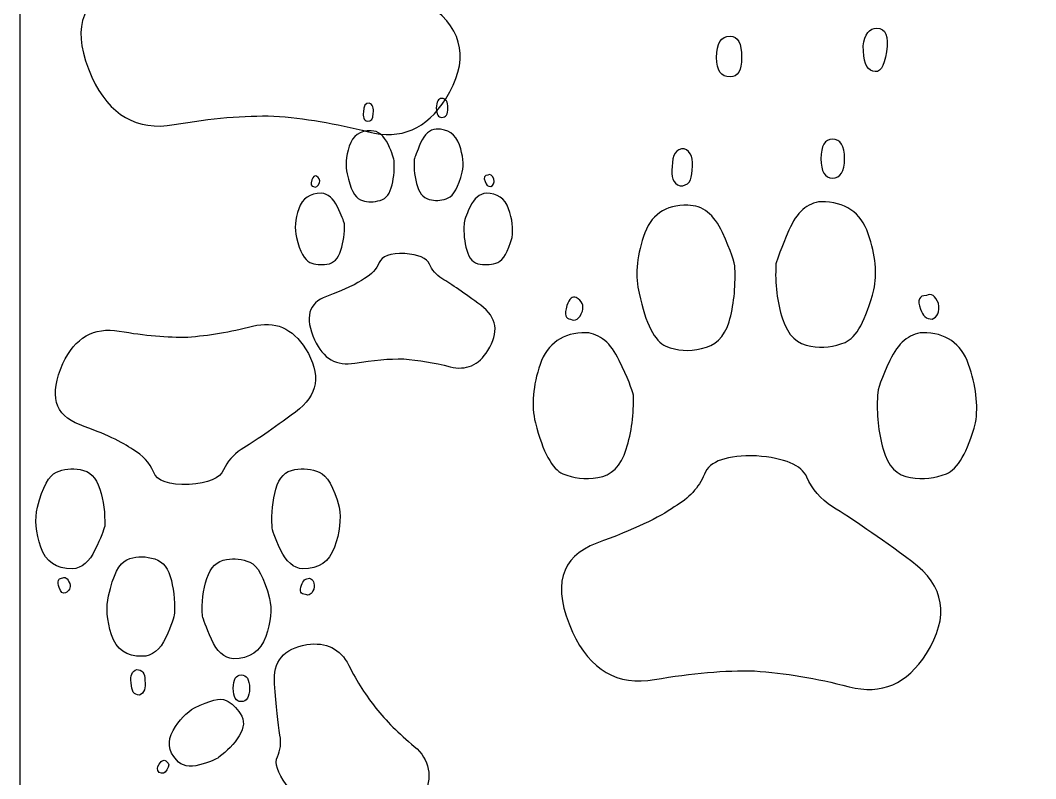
# Model space of a CAD drawing. Header units: centimetres. Extents: x -9.9 to 9.7, y -12.2 to 6.9.
# Drawn here: x 0.258 to 3.737, y -8.667 to -6.07 of the extents above; entities that cross this region are included whole.
import ezdxf

# ---------------------------------------------------------------- set-up
doc = ezdxf.new("R2010")
doc.units = ezdxf.units.CM
doc.header["$MEASUREMENT"] = 0
doc.layers.add('layer 1', color=7, linetype='Continuous')

msp = doc.modelspace()

# ---------------------------------------------------------------- linework, layer by layer
at = {"layer": 'layer 1', "color": 242}
for points, knots in [([(0.25774, -12.21967), (0.25774, -12.21967), (9.65174, -12.21967), (9.65174, -12.21967), (9.65174, -12.21967), (9.65174, -12.21967), (9.65174, 6.88145), (9.65174, 6.88145), (9.65174, 6.88145), (9.65174, 6.88145), (0.25774, 6.88145), (0.25774, 6.88145), (0.25774, 6.88145), (0.25774, 6.88145), (0.25774, -12.21967), (0.25774, -12.21967)], [0, 0, 0, 0, 0.2, 0.2, 0.2, 0.2, 0.4, 0.4, 0.4, 0.4, 0.6, 0.6, 0.6, 0.6, 1, 1, 1, 1]), ([(1.13308, -5.66164), (1.23052, -5.66838), (1.28752, -5.6929), (1.3059, -5.73396), (1.3059, -5.73396), (1.32367, -5.77563), (1.3531, -5.80934), (1.39355, -5.83569), (1.39355, -5.83569), (1.46095, -5.87614), (1.55105, -5.93865), (1.66503, -6.02261), (1.66503, -6.02261), (1.77841, -6.10595), (1.79558, -6.21137), (1.71529, -6.33823), (1.71529, -6.33823), (1.65033, -6.44242), (1.56207, -6.48041), (1.45054, -6.4516), (1.45054, -6.4516), (1.33839, -6.4228), (1.23052, -6.40503), (1.12634, -6.39768), (1.12634, -6.39768), (1.02583, -6.39522), (0.91184, -6.40503), (0.78436, -6.42709), (0.78436, -6.42709), (0.65689, -6.44915), (0.56313, -6.39522), (0.50307, -6.26469), (0.50307, -6.26469), (0.43259, -6.10779), (0.46017, -6.00668), (0.58641, -5.9601), (0.58641, -5.9601), (0.71267, -5.91413), (0.80091, -5.87246), (0.85178, -5.83569), (0.85178, -5.83569), (0.90203, -5.80688), (0.93635, -5.7695), (0.95474, -5.72415), (0.95474, -5.72415), (0.97313, -5.6788), (1.03257, -5.65796), (1.13308, -5.66164)], [0, 0, 0, 0, 0.0769231, 0.0769231, 0.0769231, 0.0769231, 0.1538462, 0.1538462, 0.1538462, 0.1538462, 0.2307692, 0.2307692, 0.2307692, 0.2307692, 0.3076923, 0.3076923, 0.3076923, 0.3076923, 0.3846154, 0.3846154, 0.3846154, 0.3846154, 0.4615385, 0.4615385, 0.4615385, 0.4615385, 0.5384615, 0.5384615, 0.5384615, 0.5384615, 0.6153846, 0.6153846, 0.6153846, 0.6153846, 0.6923077, 0.6923077, 0.6923077, 0.6923077, 0.7692308, 0.7692308, 0.7692308, 0.7692308, 0.8461538, 0.8461538, 0.8461538, 0.8461538, 1, 1, 1, 1]), ([(3.17839, -6.24395), (3.20229, -6.25253), (3.21762, -6.23047), (3.22497, -6.17776), (3.22497, -6.17776), (3.23355, -6.12384), (3.22252, -6.09687), (3.19249, -6.09687), (3.19249, -6.09687), (3.16614, -6.09687), (3.15082, -6.11709), (3.14591, -6.15754), (3.14591, -6.15754), (3.14591, -6.20902), (3.15695, -6.23782), (3.17839, -6.24395)], [0, 0, 0, 0, 0.2, 0.2, 0.2, 0.2, 0.4, 0.4, 0.4, 0.4, 0.6, 0.6, 0.6, 0.6, 1, 1, 1, 1]), ([(2.68995, -6.26357), (2.71631, -6.26357), (2.72918, -6.2415), (2.72918, -6.19737), (2.72918, -6.19737), (2.72918, -6.14835), (2.71631, -6.12384), (2.68995, -6.12384), (2.68995, -6.12384), (2.65869, -6.12384), (2.64338, -6.14835), (2.64338, -6.19737), (2.64338, -6.19737), (2.64338, -6.2415), (2.65869, -6.26357), (2.68995, -6.26357)], [0, 0, 0, 0, 0.2, 0.2, 0.2, 0.2, 0.4, 0.4, 0.4, 0.4, 0.6, 0.6, 0.6, 0.6, 1, 1, 1, 1]), ([(1.45339, -6.35334), (1.46509, -6.35815), (1.4696, -6.37016), (1.46659, -6.38938), (1.46659, -6.38938), (1.46659, -6.40709), (1.45999, -6.4158), (1.44648, -6.4158), (1.44648, -6.4158), (1.43477, -6.4116), (1.43026, -6.40079), (1.43327, -6.38337), (1.43327, -6.38337), (1.43327, -6.36325), (1.43987, -6.35334), (1.45339, -6.35334)], [0, 0, 0, 0, 0.2, 0.2, 0.2, 0.2, 0.4, 0.4, 0.4, 0.4, 0.6, 0.6, 0.6, 0.6, 1, 1, 1, 1]), ([(1.70232, -6.33743), (1.71584, -6.33743), (1.72274, -6.34824), (1.72274, -6.37016), (1.72274, -6.37016), (1.72274, -6.39178), (1.71584, -6.40259), (1.70232, -6.40259), (1.70232, -6.40259), (1.68941, -6.40259), (1.68311, -6.39178), (1.68311, -6.37016), (1.68311, -6.37016), (1.68311, -6.34824), (1.68941, -6.33743), (1.70232, -6.33743)], [0, 0, 0, 0, 0.2, 0.2, 0.2, 0.2, 0.4, 0.4, 0.4, 0.4, 0.6, 0.6, 0.6, 0.6, 1, 1, 1, 1]), ([(1.45969, -6.44823), (1.48431, -6.44823), (1.50354, -6.46355), (1.51764, -6.49418), (1.51764, -6.49418), (1.53176, -6.52451), (1.53867, -6.54463), (1.53867, -6.55393), (1.53867, -6.55393), (1.53987, -6.58726), (1.53656, -6.61729), (1.52876, -6.64372), (1.52876, -6.64372), (1.52065, -6.67015), (1.50534, -6.68486), (1.48251, -6.68846), (1.48251, -6.68846), (1.46149, -6.69387), (1.44137, -6.69236), (1.42276, -6.68456), (1.42276, -6.68456), (1.40384, -6.67675), (1.38882, -6.64703), (1.37771, -6.59598), (1.37771, -6.59598), (1.37081, -6.56865), (1.37321, -6.53681), (1.38492, -6.50078), (1.38492, -6.50078), (1.39663, -6.46475), (1.42156, -6.44703), (1.45969, -6.44823)], [0, 0, 0, 0, 0.1111111, 0.1111111, 0.1111111, 0.1111111, 0.2222222, 0.2222222, 0.2222222, 0.2222222, 0.3333333, 0.3333333, 0.3333333, 0.3333333, 0.4444444, 0.4444444, 0.4444444, 0.4444444, 0.5555556, 0.5555556, 0.5555556, 0.5555556, 0.6666667, 0.6666667, 0.6666667, 0.6666667, 0.7777778, 0.7777778, 0.7777778, 0.7777778, 1, 1, 1, 1]), ([(1.68311, -6.44223), (1.72364, -6.44223), (1.74977, -6.46024), (1.76238, -6.49628), (1.76238, -6.49628), (1.77469, -6.53231), (1.77769, -6.56354), (1.77199, -6.58997), (1.77199, -6.58997), (1.75848, -6.64101), (1.74226, -6.67045), (1.72364, -6.67825), (1.72364, -6.67825), (1.70473, -6.68636), (1.68581, -6.68846), (1.66629, -6.68486), (1.66629, -6.68486), (1.64347, -6.68216), (1.62755, -6.66654), (1.61854, -6.63891), (1.61854, -6.63891), (1.60924, -6.61099), (1.60563, -6.58036), (1.60744, -6.54673), (1.60744, -6.54673), (1.60924, -6.53922), (1.61644, -6.5203), (1.62936, -6.48998), (1.62936, -6.48998), (1.64226, -6.45994), (1.66029, -6.44403), (1.68311, -6.44223)], [0, 0, 0, 0, 0.1111111, 0.1111111, 0.1111111, 0.1111111, 0.2222222, 0.2222222, 0.2222222, 0.2222222, 0.3333333, 0.3333333, 0.3333333, 0.3333333, 0.4444444, 0.4444444, 0.4444444, 0.4444444, 0.5555556, 0.5555556, 0.5555556, 0.5555556, 0.6666667, 0.6666667, 0.6666667, 0.6666667, 0.7777778, 0.7777778, 0.7777778, 0.7777778, 1, 1, 1, 1]), ([(3.04032, -6.47703), (3.0679, -6.47703), (3.082, -6.49909), (3.082, -6.54383), (3.082, -6.54383), (3.082, -6.58795), (3.0679, -6.61002), (3.04032, -6.61002), (3.04032, -6.61002), (3.01397, -6.61002), (3.0011, -6.58795), (3.0011, -6.54383), (3.0011, -6.54383), (3.0011, -6.49909), (3.01397, -6.47703), (3.04032, -6.47703)], [0, 0, 0, 0, 0.2, 0.2, 0.2, 0.2, 0.4, 0.4, 0.4, 0.4, 0.6, 0.6, 0.6, 0.6, 1, 1, 1, 1]), ([(2.53227, -6.50951), (2.55617, -6.51931), (2.56536, -6.54383), (2.55923, -6.58305), (2.55923, -6.58305), (2.55923, -6.61921), (2.54575, -6.63698), (2.51818, -6.63698), (2.51818, -6.63698), (2.49427, -6.6284), (2.48508, -6.60634), (2.49121, -6.5708), (2.49121, -6.5708), (2.49121, -6.52973), (2.50469, -6.50951), (2.53227, -6.50951)], [0, 0, 0, 0, 0.2, 0.2, 0.2, 0.2, 0.4, 0.4, 0.4, 0.4, 0.6, 0.6, 0.6, 0.6, 1, 1, 1, 1]), ([(1.27231, -6.60318), (1.28162, -6.60858), (1.28522, -6.61609), (1.28282, -6.626), (1.28282, -6.626), (1.27742, -6.63951), (1.27081, -6.64402), (1.2624, -6.63921), (1.2624, -6.63921), (1.25429, -6.63921), (1.25219, -6.63171), (1.25639, -6.61639), (1.25639, -6.61639), (1.2606, -6.60468), (1.26571, -6.60018), (1.27231, -6.60318)], [0, 0, 0, 0, 0.2, 0.2, 0.2, 0.2, 0.4, 0.4, 0.4, 0.4, 0.6, 0.6, 0.6, 0.6, 1, 1, 1, 1]), ([(1.85997, -6.59958), (1.86808, -6.59568), (1.87499, -6.59988), (1.88009, -6.61279), (1.88009, -6.61279), (1.88249, -6.6275), (1.87889, -6.63621), (1.86958, -6.63921), (1.86958, -6.63921), (1.86027, -6.63921), (1.85367, -6.63381), (1.85006, -6.6224), (1.85006, -6.6224), (1.84436, -6.60738), (1.84766, -6.59958), (1.85997, -6.59958)], [0, 0, 0, 0, 0.2, 0.2, 0.2, 0.2, 0.4, 0.4, 0.4, 0.4, 0.6, 0.6, 0.6, 0.6, 1, 1, 1, 1]), ([(1.28883, -6.66203), (1.31195, -6.66384), (1.33027, -6.67945), (1.34438, -6.70858), (1.34438, -6.70858), (1.35849, -6.73801), (1.3663, -6.75753), (1.3681, -6.76683), (1.3681, -6.76683), (1.36931, -6.79837), (1.3654, -6.8287), (1.35609, -6.85753), (1.35609, -6.85753), (1.34709, -6.88605), (1.33117, -6.90197), (1.30834, -6.90497), (1.30834, -6.90497), (1.28702, -6.90857), (1.26781, -6.90647), (1.24979, -6.89866), (1.24979, -6.89866), (1.23177, -6.89115), (1.21646, -6.86263), (1.20354, -6.81338), (1.20354, -6.81338), (1.19664, -6.78365), (1.19934, -6.75093), (1.21165, -6.71518), (1.21165, -6.71518), (1.22397, -6.67975), (1.24949, -6.66203), (1.28883, -6.66203)], [0, 0, 0, 0, 0.1111111, 0.1111111, 0.1111111, 0.1111111, 0.2222222, 0.2222222, 0.2222222, 0.2222222, 0.3333333, 0.3333333, 0.3333333, 0.3333333, 0.4444444, 0.4444444, 0.4444444, 0.4444444, 0.5555556, 0.5555556, 0.5555556, 0.5555556, 0.6666667, 0.6666667, 0.6666667, 0.6666667, 0.7777778, 0.7777778, 0.7777778, 0.7777778, 1, 1, 1, 1]), ([(1.85367, -6.66203), (1.89241, -6.66203), (1.91823, -6.67975), (1.93084, -6.71518), (1.93084, -6.71518), (1.94346, -6.75093), (1.94736, -6.78365), (1.94256, -6.81338), (1.94256, -6.81338), (1.92904, -6.86263), (1.91283, -6.89115), (1.89361, -6.89866), (1.89361, -6.89866), (1.87469, -6.90647), (1.85457, -6.90857), (1.83355, -6.90497), (1.83355, -6.90497), (1.81073, -6.90197), (1.79511, -6.88605), (1.78731, -6.85753), (1.78731, -6.85753), (1.77949, -6.8287), (1.77619, -6.79837), (1.77799, -6.76683), (1.77799, -6.76683), (1.77799, -6.75753), (1.78491, -6.73801), (1.79871, -6.70858), (1.79871, -6.70858), (1.81253, -6.67945), (1.83084, -6.66384), (1.85367, -6.66203)], [0, 0, 0, 0, 0.1111111, 0.1111111, 0.1111111, 0.1111111, 0.2222222, 0.2222222, 0.2222222, 0.2222222, 0.3333333, 0.3333333, 0.3333333, 0.3333333, 0.4444444, 0.4444444, 0.4444444, 0.4444444, 0.5555556, 0.5555556, 0.5555556, 0.5555556, 0.6666667, 0.6666667, 0.6666667, 0.6666667, 0.7777778, 0.7777778, 0.7777778, 0.7777778, 1, 1, 1, 1]), ([(2.54514, -6.70317), (2.59539, -6.70317), (2.63462, -6.73443), (2.66342, -6.79694), (2.66342, -6.79694), (2.69222, -6.85883), (2.70632, -6.8999), (2.70632, -6.91889), (2.70632, -6.91889), (2.70877, -6.98692), (2.70204, -7.0482), (2.6861, -7.10214), (2.6861, -7.10214), (2.66955, -7.15607), (2.63829, -7.1861), (2.59172, -7.19345), (2.59172, -7.19345), (2.54882, -7.20448), (2.50776, -7.20141), (2.46976, -7.18548), (2.46976, -7.18548), (2.43115, -7.16955), (2.40051, -7.10888), (2.37783, -7.0047), (2.37783, -7.0047), (2.36374, -6.94892), (2.36864, -6.88396), (2.39254, -6.81042), (2.39254, -6.81042), (2.41644, -6.73687), (2.46731, -6.70072), (2.54514, -6.70317)], [0, 0, 0, 0, 0.1111111, 0.1111111, 0.1111111, 0.1111111, 0.2222222, 0.2222222, 0.2222222, 0.2222222, 0.3333333, 0.3333333, 0.3333333, 0.3333333, 0.4444444, 0.4444444, 0.4444444, 0.4444444, 0.5555556, 0.5555556, 0.5555556, 0.5555556, 0.6666667, 0.6666667, 0.6666667, 0.6666667, 0.7777778, 0.7777778, 0.7777778, 0.7777778, 1, 1, 1, 1]), ([(3.0011, -6.69091), (3.08384, -6.69091), (3.13715, -6.72769), (3.16289, -6.80122), (3.16289, -6.80122), (3.18802, -6.87477), (3.19415, -6.9385), (3.18251, -6.99244), (3.18251, -6.99244), (3.15492, -7.09662), (3.12184, -7.15668), (3.08384, -7.17262), (3.08384, -7.17262), (3.04523, -7.18916), (3.00662, -7.19345), (2.96678, -7.1861), (2.96678, -7.1861), (2.92021, -7.18059), (2.88773, -7.14871), (2.86934, -7.09233), (2.86934, -7.09233), (2.85034, -7.03534), (2.84299, -6.97282), (2.84666, -6.90418), (2.84666, -6.90418), (2.85034, -6.88886), (2.86505, -6.85025), (2.8914, -6.78836), (2.8914, -6.78836), (2.91776, -6.72707), (2.95453, -6.69459), (3.0011, -6.69091)], [0, 0, 0, 0, 0.1111111, 0.1111111, 0.1111111, 0.1111111, 0.2222222, 0.2222222, 0.2222222, 0.2222222, 0.3333333, 0.3333333, 0.3333333, 0.3333333, 0.4444444, 0.4444444, 0.4444444, 0.4444444, 0.5555556, 0.5555556, 0.5555556, 0.5555556, 0.6666667, 0.6666667, 0.6666667, 0.6666667, 0.7777778, 0.7777778, 0.7777778, 0.7777778, 1, 1, 1, 1]), ([(1.5747, -6.86893), (1.62244, -6.87223), (1.65037, -6.88425), (1.65938, -6.90437), (1.65938, -6.90437), (1.66809, -6.92478), (1.68251, -6.9413), (1.70232, -6.95422), (1.70232, -6.95422), (1.73536, -6.97403), (1.77949, -7.00466), (1.83535, -7.0458), (1.83535, -7.0458), (1.89091, -7.08665), (1.89931, -7.1383), (1.85997, -7.20045), (1.85997, -7.20045), (1.82814, -7.2515), (1.78491, -7.27012), (1.73025, -7.256), (1.73025, -7.256), (1.67529, -7.2419), (1.62244, -7.23318), (1.57139, -7.22958), (1.57139, -7.22958), (1.52215, -7.22838), (1.46629, -7.23318), (1.40384, -7.244), (1.40384, -7.244), (1.34138, -7.2548), (1.29544, -7.22838), (1.26601, -7.16442), (1.26601, -7.16442), (1.23147, -7.08755), (1.24499, -7.038), (1.30684, -7.01518), (1.30684, -7.01518), (1.3687, -6.99265), (1.41194, -6.97223), (1.43687, -6.95422), (1.43687, -6.95422), (1.46149, -6.9401), (1.47831, -6.92178), (1.48732, -6.89956), (1.48732, -6.89956), (1.49632, -6.87734), (1.52546, -6.86713), (1.5747, -6.86893)], [0, 0, 0, 0, 0.0769231, 0.0769231, 0.0769231, 0.0769231, 0.1538462, 0.1538462, 0.1538462, 0.1538462, 0.2307692, 0.2307692, 0.2307692, 0.2307692, 0.3076923, 0.3076923, 0.3076923, 0.3076923, 0.3846154, 0.3846154, 0.3846154, 0.3846154, 0.4615385, 0.4615385, 0.4615385, 0.4615385, 0.5384615, 0.5384615, 0.5384615, 0.5384615, 0.6153846, 0.6153846, 0.6153846, 0.6153846, 0.6923077, 0.6923077, 0.6923077, 0.6923077, 0.7692308, 0.7692308, 0.7692308, 0.7692308, 0.8461538, 0.8461538, 0.8461538, 0.8461538, 1, 1, 1, 1]), ([(2.16273, -7.0194), (2.18172, -7.03043), (2.18908, -7.04575), (2.18417, -7.06597), (2.18417, -7.06597), (2.17314, -7.09356), (2.15966, -7.10275), (2.1425, -7.09294), (2.1425, -7.09294), (2.12595, -7.09294), (2.12166, -7.07763), (2.13024, -7.04637), (2.13024, -7.04637), (2.13882, -7.02247), (2.14924, -7.01327), (2.16273, -7.0194)], [0, 0, 0, 0, 0.2, 0.2, 0.2, 0.2, 0.4, 0.4, 0.4, 0.4, 0.6, 0.6, 0.6, 0.6, 1, 1, 1, 1]), ([(3.36207, -7.01205), (3.37862, -7.00408), (3.39272, -7.01266), (3.40313, -7.03902), (3.40313, -7.03902), (3.40804, -7.06904), (3.40068, -7.08681), (3.38168, -7.09294), (3.38168, -7.09294), (3.36269, -7.09294), (3.3492, -7.08191), (3.34185, -7.05862), (3.34185, -7.05862), (3.33021, -7.02798), (3.33694, -7.01205), (3.36207, -7.01205)], [0, 0, 0, 0, 0.2, 0.2, 0.2, 0.2, 0.4, 0.4, 0.4, 0.4, 0.6, 0.6, 0.6, 0.6, 1, 1, 1, 1]), ([(0.83589, -7.65899), (0.9027, -7.65437), (0.94177, -7.63756), (0.95438, -7.60941), (0.95438, -7.60941), (0.96656, -7.58083), (0.98673, -7.55773), (1.01446, -7.53965), (1.01446, -7.53965), (1.06069, -7.51192), (1.12245, -7.46906), (1.2006, -7.4115), (1.2006, -7.4115), (1.27834, -7.35436), (1.2901, -7.28208), (1.23506, -7.19511), (1.23506, -7.19511), (1.19052, -7.12368), (1.13001, -7.09763), (1.05354, -7.11738), (1.05354, -7.11738), (0.97665, -7.13713), (0.9027, -7.14931), (0.83127, -7.15435), (0.83127, -7.15435), (0.76236, -7.15604), (0.68421, -7.14931), (0.59681, -7.13419), (0.59681, -7.13419), (0.50941, -7.11906), (0.44512, -7.15604), (0.40395, -7.24553), (0.40395, -7.24553), (0.35563, -7.3531), (0.37454, -7.42243), (0.46109, -7.45436), (0.46109, -7.45436), (0.54765, -7.48587), (0.60815, -7.51445), (0.64303, -7.53965), (0.64303, -7.53965), (0.67749, -7.55941), (0.70101, -7.58503), (0.71362, -7.61613), (0.71362, -7.61613), (0.72622, -7.64722), (0.76698, -7.66151), (0.83589, -7.65899)], [0, 0, 0, 0, 0.0769231, 0.0769231, 0.0769231, 0.0769231, 0.1538462, 0.1538462, 0.1538462, 0.1538462, 0.2307692, 0.2307692, 0.2307692, 0.2307692, 0.3076923, 0.3076923, 0.3076923, 0.3076923, 0.3846154, 0.3846154, 0.3846154, 0.3846154, 0.4615385, 0.4615385, 0.4615385, 0.4615385, 0.5384615, 0.5384615, 0.5384615, 0.5384615, 0.6153846, 0.6153846, 0.6153846, 0.6153846, 0.6923077, 0.6923077, 0.6923077, 0.6923077, 0.7692308, 0.7692308, 0.7692308, 0.7692308, 0.8461538, 0.8461538, 0.8461538, 0.8461538, 1, 1, 1, 1]), ([(2.19643, -7.13952), (2.24362, -7.1432), (2.281, -7.17506), (2.30981, -7.23451), (2.30981, -7.23451), (2.33861, -7.29457), (2.35455, -7.33441), (2.35822, -7.3534), (2.35822, -7.3534), (2.36068, -7.41775), (2.35271, -7.47966), (2.33371, -7.53848), (2.33371, -7.53848), (2.31532, -7.59671), (2.28284, -7.62919), (2.23626, -7.63532), (2.23626, -7.63532), (2.19275, -7.64267), (2.15353, -7.63838), (2.11675, -7.62245), (2.11675, -7.62245), (2.07999, -7.60712), (2.04873, -7.5489), (2.02238, -7.4484), (2.02238, -7.4484), (2.00828, -7.38772), (2.0138, -7.32092), (2.03893, -7.24799), (2.03893, -7.24799), (2.06405, -7.17568), (2.11615, -7.13952), (2.19643, -7.13952)], [0, 0, 0, 0, 0.1111111, 0.1111111, 0.1111111, 0.1111111, 0.2222222, 0.2222222, 0.2222222, 0.2222222, 0.3333333, 0.3333333, 0.3333333, 0.3333333, 0.4444444, 0.4444444, 0.4444444, 0.4444444, 0.5555556, 0.5555556, 0.5555556, 0.5555556, 0.6666667, 0.6666667, 0.6666667, 0.6666667, 0.7777778, 0.7777778, 0.7777778, 0.7777778, 1, 1, 1, 1]), ([(3.3492, -7.13952), (3.42826, -7.13952), (3.48097, -7.17568), (3.5067, -7.24799), (3.5067, -7.24799), (3.53244, -7.32092), (3.54041, -7.38772), (3.5306, -7.4484), (3.5306, -7.4484), (3.50303, -7.5489), (3.46993, -7.60712), (3.43071, -7.62245), (3.43071, -7.62245), (3.3921, -7.63838), (3.35104, -7.64267), (3.30814, -7.63532), (3.30814, -7.63532), (3.26157, -7.62919), (3.22969, -7.59671), (3.21376, -7.53848), (3.21376, -7.53848), (3.19783, -7.47966), (3.19109, -7.41775), (3.19477, -7.3534), (3.19477, -7.3534), (3.19477, -7.33441), (3.20886, -7.29457), (3.23705, -7.23451), (3.23705, -7.23451), (3.26524, -7.17506), (3.30262, -7.1432), (3.3492, -7.13952)], [0, 0, 0, 0, 0.1111111, 0.1111111, 0.1111111, 0.1111111, 0.2222222, 0.2222222, 0.2222222, 0.2222222, 0.3333333, 0.3333333, 0.3333333, 0.3333333, 0.4444444, 0.4444444, 0.4444444, 0.4444444, 0.5555556, 0.5555556, 0.5555556, 0.5555556, 0.6666667, 0.6666667, 0.6666667, 0.6666667, 0.7777778, 0.7777778, 0.7777778, 0.7777778, 1, 1, 1, 1]), ([(2.77986, -7.56178), (2.87731, -7.56852), (2.93431, -7.59303), (2.95269, -7.63409), (2.95269, -7.63409), (2.97046, -7.67576), (2.99988, -7.70947), (3.04032, -7.73583), (3.04032, -7.73583), (3.10774, -7.77628), (3.19783, -7.83879), (3.31182, -7.92274), (3.31182, -7.92274), (3.4252, -8.00609), (3.44236, -8.11151), (3.36207, -8.23836), (3.36207, -8.23836), (3.29711, -8.34254), (3.20886, -8.38055), (3.09732, -8.35174), (3.09732, -8.35174), (2.98517, -8.32294), (2.87731, -8.30517), (2.77312, -8.29781), (2.77312, -8.29781), (2.67261, -8.29536), (2.55863, -8.30517), (2.43115, -8.32723), (2.43115, -8.32723), (2.30368, -8.34929), (2.20991, -8.29536), (2.14985, -8.16482), (2.14985, -8.16482), (2.07937, -8.00793), (2.10695, -7.90681), (2.2332, -7.86023), (2.2332, -7.86023), (2.35944, -7.81427), (2.4477, -7.7726), (2.49856, -7.73583), (2.49856, -7.73583), (2.54882, -7.70702), (2.58314, -7.66964), (2.60152, -7.62429), (2.60152, -7.62429), (2.61991, -7.57893), (2.67936, -7.5581), (2.77986, -7.56178)], [0, 0, 0, 0, 0.0769231, 0.0769231, 0.0769231, 0.0769231, 0.1538462, 0.1538462, 0.1538462, 0.1538462, 0.2307692, 0.2307692, 0.2307692, 0.2307692, 0.3076923, 0.3076923, 0.3076923, 0.3076923, 0.3846154, 0.3846154, 0.3846154, 0.3846154, 0.4615385, 0.4615385, 0.4615385, 0.4615385, 0.5384615, 0.5384615, 0.5384615, 0.5384615, 0.6153846, 0.6153846, 0.6153846, 0.6153846, 0.6923077, 0.6923077, 0.6923077, 0.6923077, 0.7692308, 0.7692308, 0.7692308, 0.7692308, 0.8461538, 0.8461538, 0.8461538, 0.8461538, 1, 1, 1, 1]), ([(0.43588, -7.94849), (0.46823, -7.94596), (0.49386, -7.92412), (0.51361, -7.88336), (0.51361, -7.88336), (0.53336, -7.84218), (0.54429, -7.81487), (0.54681, -7.80184), (0.54681, -7.80184), (0.54849, -7.75773), (0.54303, -7.71529), (0.53, -7.67495), (0.53, -7.67495), (0.5174, -7.63504), (0.49513, -7.61276), (0.46319, -7.60856), (0.46319, -7.60856), (0.43336, -7.60352), (0.40647, -7.60646), (0.38126, -7.61739), (0.38126, -7.61739), (0.35605, -7.62789), (0.33462, -7.66781), (0.31655, -7.73672), (0.31655, -7.73672), (0.30689, -7.77831), (0.31067, -7.82412), (0.3279, -7.87412), (0.3279, -7.87412), (0.34512, -7.9237), (0.38083, -7.94849), (0.43588, -7.94849)], [0, 0, 0, 0, 0.1111111, 0.1111111, 0.1111111, 0.1111111, 0.2222222, 0.2222222, 0.2222222, 0.2222222, 0.3333333, 0.3333333, 0.3333333, 0.3333333, 0.4444444, 0.4444444, 0.4444444, 0.4444444, 0.5555556, 0.5555556, 0.5555556, 0.5555556, 0.6666667, 0.6666667, 0.6666667, 0.6666667, 0.7777778, 0.7777778, 0.7777778, 0.7777778, 1, 1, 1, 1]), ([(1.22624, -7.94849), (1.28044, -7.94849), (1.31657, -7.9237), (1.33422, -7.87412), (1.33422, -7.87412), (1.35186, -7.82412), (1.35733, -7.77831), (1.35061, -7.73672), (1.35061, -7.73672), (1.3317, -7.66781), (1.30901, -7.62789), (1.28212, -7.61739), (1.28212, -7.61739), (1.25565, -7.60646), (1.22749, -7.60352), (1.19808, -7.60856), (1.19808, -7.60856), (1.16615, -7.61276), (1.1443, -7.63504), (1.13338, -7.67495), (1.13338, -7.67495), (1.12245, -7.71529), (1.11783, -7.75773), (1.12035, -7.80184), (1.12035, -7.80184), (1.12035, -7.81487), (1.13001, -7.84218), (1.14934, -7.88336), (1.14934, -7.88336), (1.16867, -7.92412), (1.1943, -7.94596), (1.22624, -7.94849)], [0, 0, 0, 0, 0.1111111, 0.1111111, 0.1111111, 0.1111111, 0.2222222, 0.2222222, 0.2222222, 0.2222222, 0.3333333, 0.3333333, 0.3333333, 0.3333333, 0.4444444, 0.4444444, 0.4444444, 0.4444444, 0.5555556, 0.5555556, 0.5555556, 0.5555556, 0.6666667, 0.6666667, 0.6666667, 0.6666667, 0.7777778, 0.7777778, 0.7777778, 0.7777778, 1, 1, 1, 1]), ([(0.67496, -8.24766), (0.70941, -8.24766), (0.73631, -8.22623), (0.75606, -8.18337), (0.75606, -8.18337), (0.7758, -8.14093), (0.78547, -8.11278), (0.78547, -8.09975), (0.78547, -8.09975), (0.78715, -8.05311), (0.78252, -8.0111), (0.7716, -7.97412), (0.7716, -7.97412), (0.76026, -7.93714), (0.73883, -7.91656), (0.70689, -7.91151), (0.70689, -7.91151), (0.67749, -7.90395), (0.64933, -7.90605), (0.62328, -7.91698), (0.62328, -7.91698), (0.59681, -7.9279), (0.5758, -7.9695), (0.56025, -8.04093), (0.56025, -8.04093), (0.55059, -8.07916), (0.55395, -8.1237), (0.57034, -8.17412), (0.57034, -8.17412), (0.58672, -8.22455), (0.6216, -8.24933), (0.67496, -8.24766)], [0, 0, 0, 0, 0.1111111, 0.1111111, 0.1111111, 0.1111111, 0.2222222, 0.2222222, 0.2222222, 0.2222222, 0.3333333, 0.3333333, 0.3333333, 0.3333333, 0.4444444, 0.4444444, 0.4444444, 0.4444444, 0.5555556, 0.5555556, 0.5555556, 0.5555556, 0.6666667, 0.6666667, 0.6666667, 0.6666667, 0.7777778, 0.7777778, 0.7777778, 0.7777778, 1, 1, 1, 1]), ([(0.98758, -8.25606), (1.0443, -8.25606), (1.08085, -8.23085), (1.0985, -8.18042), (1.0985, -8.18042), (1.11572, -8.13001), (1.11993, -8.08631), (1.11195, -8.04933), (1.11195, -8.04933), (1.09304, -7.9779), (1.07035, -7.93672), (1.0443, -7.9258), (1.0443, -7.9258), (1.01783, -7.91446), (0.99136, -7.91151), (0.96404, -7.91656), (0.96404, -7.91656), (0.93211, -7.92033), (0.90984, -7.94219), (0.89724, -7.98085), (0.89724, -7.98085), (0.88421, -8.01992), (0.87917, -8.06278), (0.88169, -8.10984), (0.88169, -8.10984), (0.88421, -8.12034), (0.89429, -8.14681), (0.91236, -8.18925), (0.91236, -8.18925), (0.93043, -8.23127), (0.95564, -8.25353), (0.98758, -8.25606)], [0, 0, 0, 0, 0.1111111, 0.1111111, 0.1111111, 0.1111111, 0.2222222, 0.2222222, 0.2222222, 0.2222222, 0.3333333, 0.3333333, 0.3333333, 0.3333333, 0.4444444, 0.4444444, 0.4444444, 0.4444444, 0.5555556, 0.5555556, 0.5555556, 0.5555556, 0.6666667, 0.6666667, 0.6666667, 0.6666667, 0.7777778, 0.7777778, 0.7777778, 0.7777778, 1, 1, 1, 1]), ([(0.41277, -8.03084), (0.42579, -8.02328), (0.43084, -8.01277), (0.42748, -7.99891), (0.42748, -7.99891), (0.41992, -7.98), (0.41067, -7.9737), (0.39891, -7.98042), (0.39891, -7.98042), (0.38756, -7.98042), (0.38462, -7.99092), (0.3905, -8.01235), (0.3905, -8.01235), (0.39639, -8.02874), (0.40353, -8.03505), (0.41277, -8.03084)], [0, 0, 0, 0, 0.2, 0.2, 0.2, 0.2, 0.4, 0.4, 0.4, 0.4, 0.6, 0.6, 0.6, 0.6, 1, 1, 1, 1]), ([(1.23506, -8.03588), (1.2464, -8.04135), (1.25607, -8.03547), (1.26321, -8.0174), (1.26321, -8.0174), (1.26657, -7.99681), (1.26153, -7.98462), (1.2485, -7.98042), (1.2485, -7.98042), (1.23548, -7.98042), (1.22624, -7.98799), (1.22119, -8.00395), (1.22119, -8.00395), (1.21321, -8.02496), (1.21783, -8.03588), (1.23506, -8.03588)], [0, 0, 0, 0, 0.2, 0.2, 0.2, 0.2, 0.4, 0.4, 0.4, 0.4, 0.6, 0.6, 0.6, 0.6, 1, 1, 1, 1]), ([(1.16908, -8.68719), (1.20176, -8.73106), (1.23161, -8.74878), (1.25815, -8.74032), (1.25815, -8.74032), (1.28471, -8.73187), (1.31394, -8.73209), (1.34562, -8.74074), (1.34562, -8.74074), (1.37579, -8.75071), (1.42229, -8.77294), (1.48538, -8.80721), (1.48538, -8.80721), (1.54846, -8.84148), (1.60004, -8.81621), (1.63969, -8.73087), (1.63969, -8.73087), (1.67173, -8.65961), (1.66107, -8.60154), (1.6075, -8.55639), (1.6075, -8.55639), (1.55414, -8.51151), (1.51036, -8.46802), (1.47618, -8.42546), (1.47618, -8.42546), (1.4433, -8.3844), (1.41219, -8.33522), (1.38303, -8.27864), (1.38303, -8.27864), (1.35389, -8.22159), (1.30609, -8.19786), (1.2396, -8.20744), (1.2396, -8.20744), (1.15989, -8.22054), (1.12294, -8.26527), (1.12921, -8.34166), (1.12921, -8.34166), (1.13501, -8.41801), (1.14113, -8.47693), (1.14737, -8.51771), (1.14737, -8.51771), (1.15201, -8.54493), (1.14906, -8.56948), (1.13873, -8.59161), (1.13873, -8.59161), (1.12816, -8.61396), (1.13858, -8.64584), (1.16908, -8.68719)], [0, 0, 0, 0, 0.0769231, 0.0769231, 0.0769231, 0.0769231, 0.1538462, 0.1538462, 0.1538462, 0.1538462, 0.2307692, 0.2307692, 0.2307692, 0.2307692, 0.3076923, 0.3076923, 0.3076923, 0.3076923, 0.3846154, 0.3846154, 0.3846154, 0.3846154, 0.4615385, 0.4615385, 0.4615385, 0.4615385, 0.5384615, 0.5384615, 0.5384615, 0.5384615, 0.6153846, 0.6153846, 0.6153846, 0.6153846, 0.6923077, 0.6923077, 0.6923077, 0.6923077, 0.7692308, 0.7692308, 0.7692308, 0.7692308, 0.8461538, 0.8461538, 0.8461538, 0.8461538, 1, 1, 1, 1]), ([(0.66614, -8.38043), (0.68253, -8.3737), (0.68883, -8.3569), (0.68463, -8.33001), (0.68463, -8.33001), (0.68463, -8.30522), (0.67539, -8.29304), (0.65648, -8.29304), (0.65648, -8.29304), (0.64009, -8.29892), (0.63378, -8.31405), (0.63799, -8.33841), (0.63799, -8.33841), (0.63799, -8.36656), (0.64723, -8.38043), (0.66614, -8.38043)], [0, 0, 0, 0, 0.2, 0.2, 0.2, 0.2, 0.4, 0.4, 0.4, 0.4, 0.6, 0.6, 0.6, 0.6, 1, 1, 1, 1]), ([(1.01446, -8.4027), (1.03337, -8.4027), (1.04304, -8.38758), (1.04304, -8.3569), (1.04304, -8.3569), (1.04304, -8.32664), (1.03337, -8.31152), (1.01446, -8.31152), (1.01446, -8.31152), (0.9964, -8.31152), (0.98758, -8.32664), (0.98758, -8.3569), (0.98758, -8.3569), (0.98758, -8.38758), (0.9964, -8.4027), (1.01446, -8.4027)], [0, 0, 0, 0, 0.2, 0.2, 0.2, 0.2, 0.4, 0.4, 0.4, 0.4, 0.6, 0.6, 0.6, 0.6, 1, 1, 1, 1]), ([(0.79292, -8.6027), (0.81076, -8.62333), (0.83724, -8.62902), (0.87212, -8.61951), (0.87212, -8.61951), (0.907, -8.61), (0.92886, -8.6012), (0.93817, -8.59315), (0.93817, -8.59315), (0.96701, -8.5726), (0.98999, -8.54831), (1.00783, -8.52013), (1.00783, -8.52013), (1.02545, -8.49169), (1.02656, -8.46654), (1.01122, -8.44374), (1.01122, -8.44374), (0.99857, -8.42301), (0.9822, -8.40814), (0.9626, -8.39871), (0.9626, -8.39871), (0.943, -8.38928), (0.90725, -8.39778), (0.85512, -8.42396), (0.85512, -8.42396), (0.82691, -8.43914), (0.80217, -8.46494), (0.78134, -8.50187), (0.78134, -8.50187), (0.76051, -8.5388), (0.76445, -8.57234), (0.79292, -8.6027)], [0, 0, 0, 0, 0.1111111, 0.1111111, 0.1111111, 0.1111111, 0.2222222, 0.2222222, 0.2222222, 0.2222222, 0.3333333, 0.3333333, 0.3333333, 0.3333333, 0.4444444, 0.4444444, 0.4444444, 0.4444444, 0.5555556, 0.5555556, 0.5555556, 0.5555556, 0.6666667, 0.6666667, 0.6666667, 0.6666667, 0.7777778, 0.7777778, 0.7777778, 0.7777778, 1, 1, 1, 1]), ([(0.73347, -8.64533), (0.74437, -8.65131), (0.7533, -8.64842), (0.75956, -8.63684), (0.75956, -8.63684), (0.76884, -8.62266), (0.7688, -8.61346), (0.75972, -8.60855), (0.75972, -8.60855), (0.7521, -8.59975), (0.74316, -8.60264), (0.73316, -8.61701), (0.73316, -8.61701), (0.72603, -8.62758), (0.72629, -8.63703), (0.73347, -8.64533)], [0, 0, 0, 0, 0.2, 0.2, 0.2, 0.2, 0.4, 0.4, 0.4, 0.4, 0.6, 0.6, 0.6, 0.6, 1, 1, 1, 1])]:
    msp.add_open_spline(points, degree=3, knots=knots, dxfattribs=at)

doc.saveas('drawing.dxf')
